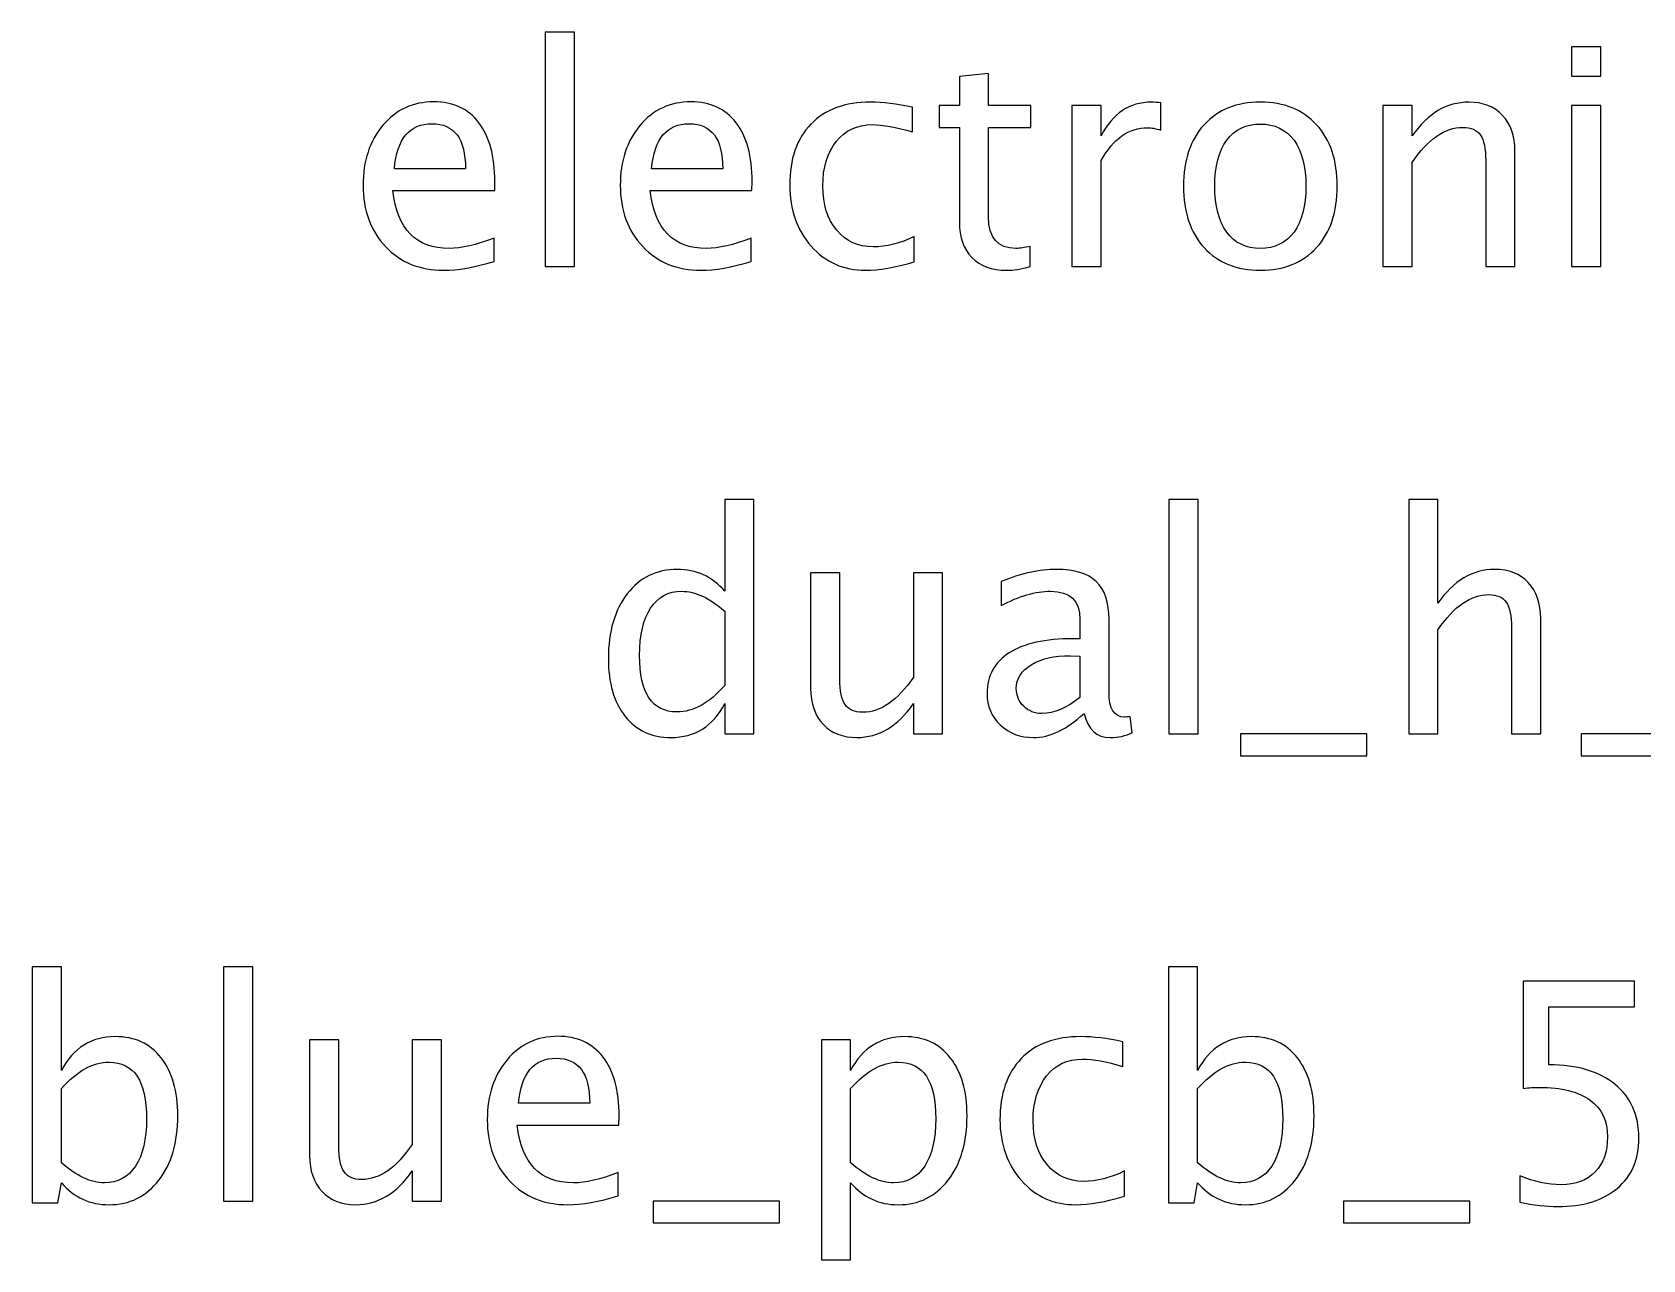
# Model space of a CAD drawing. Header units: centimetres. Extents: x -16.2 to 16.2, y -1.1 to 14.1.
# Drawn here: x -16.25 to -9.52, y 9.02 to 14.15 of the extents above; entities that cross this region are included whole.
import ezdxf

# ---------------------------------------------------------------- set-up
doc = ezdxf.new("R2010")
doc.units = ezdxf.units.CM
doc.header["$MEASUREMENT"] = 0
doc.layers.add('Layer 1', color=7, linetype='Continuous')

msp = doc.modelspace()

# ---------------------------------------------------------------- linework, layer by layer
at = {"layer": 'Layer 1'}
for points, knots in [([(-14.10682, 13.17044), (-14.10682, 13.17044), (-14.10682, 14.14961), (-14.10682, 14.14961), (-14.10682, 14.14961), (-14.10682, 14.14961), (-13.9849, 14.14961), (-13.9849, 14.14961), (-13.9849, 14.14961), (-13.9849, 14.14961), (-13.9849, 13.17044), (-13.9849, 13.17044), (-13.9849, 13.17044), (-13.9849, 13.17044), (-14.10682, 13.17044), (-14.10682, 13.17044)], [0, 0, 0, 0, 0.2, 0.2, 0.2, 0.2, 0.4, 0.4, 0.4, 0.4, 0.6, 0.6, 0.6, 0.6, 1, 1, 1, 1]), ([(-9.81867, 13.96673), (-9.81867, 13.96673), (-9.81867, 14.08865), (-9.81867, 14.08865), (-9.81867, 14.08865), (-9.81867, 14.08865), (-9.69675, 14.08865), (-9.69675, 14.08865), (-9.69675, 14.08865), (-9.69675, 14.08865), (-9.69675, 13.96673), (-9.69675, 13.96673), (-9.69675, 13.96673), (-9.69675, 13.96673), (-9.81867, 13.96673), (-9.81867, 13.96673)], [0, 0, 0, 0, 0.2, 0.2, 0.2, 0.2, 0.4, 0.4, 0.4, 0.4, 0.6, 0.6, 0.6, 0.6, 1, 1, 1, 1]), ([(-12.08075, 13.17065), (-12.11843, 13.16028), (-12.15123, 13.1552), (-12.17896, 13.1552), (-12.17896, 13.1552), (-12.24119, 13.1552), (-12.28966, 13.17298), (-12.32438, 13.20854), (-12.32438, 13.20854), (-12.3593, 13.2441), (-12.37666, 13.29342), (-12.37666, 13.35671), (-12.37666, 13.35671), (-12.37666, 13.35671), (-12.37666, 13.7521), (-12.37666, 13.7521), (-12.37666, 13.7521), (-12.37666, 13.7521), (-12.4609, 13.7521), (-12.4609, 13.7521), (-12.4609, 13.7521), (-12.4609, 13.7521), (-12.4609, 13.84354), (-12.4609, 13.84354), (-12.4609, 13.84354), (-12.4609, 13.84354), (-12.37666, 13.84354), (-12.37666, 13.84354), (-12.37666, 13.84354), (-12.37666, 13.84354), (-12.37666, 13.96525), (-12.37666, 13.96525), (-12.37666, 13.96525), (-12.37666, 13.96525), (-12.25474, 13.97689), (-12.25474, 13.97689), (-12.25474, 13.97689), (-12.25474, 13.97689), (-12.25474, 13.84354), (-12.25474, 13.84354), (-12.25474, 13.84354), (-12.25474, 13.84354), (-12.07821, 13.84354), (-12.07821, 13.84354), (-12.07821, 13.84354), (-12.07821, 13.84354), (-12.07821, 13.7521), (-12.07821, 13.7521), (-12.07821, 13.7521), (-12.07821, 13.7521), (-12.25474, 13.7521), (-12.25474, 13.7521), (-12.25474, 13.7521), (-12.25474, 13.7521), (-12.25474, 13.37872), (-12.25474, 13.37872), (-12.25474, 13.37872), (-12.25474, 13.29067), (-12.21643, 13.24664), (-12.14002, 13.24664), (-12.14002, 13.24664), (-12.12372, 13.24664), (-12.10403, 13.24939), (-12.08075, 13.25468), (-12.08075, 13.25468), (-12.08075, 13.25468), (-12.08075, 13.17065), (-12.08075, 13.17065)], [0, 0, 0, 0, 0.0555556, 0.0555556, 0.0555556, 0.0555556, 0.1111111, 0.1111111, 0.1111111, 0.1111111, 0.1666667, 0.1666667, 0.1666667, 0.1666667, 0.2222222, 0.2222222, 0.2222222, 0.2222222, 0.2777778, 0.2777778, 0.2777778, 0.2777778, 0.3333333, 0.3333333, 0.3333333, 0.3333333, 0.3888889, 0.3888889, 0.3888889, 0.3888889, 0.4444444, 0.4444444, 0.4444444, 0.4444444, 0.5, 0.5, 0.5, 0.5, 0.5555556, 0.5555556, 0.5555556, 0.5555556, 0.6111111, 0.6111111, 0.6111111, 0.6111111, 0.6666667, 0.6666667, 0.6666667, 0.6666667, 0.7222222, 0.7222222, 0.7222222, 0.7222222, 0.7777778, 0.7777778, 0.7777778, 0.7777778, 0.8333333, 0.8333333, 0.8333333, 0.8333333, 0.8888889, 0.8888889, 0.8888889, 0.8888889, 1, 1, 1, 1]), ([(-14.32039, 13.19203), (-14.4023, 13.16748), (-14.47237, 13.1552), (-14.53079, 13.1552), (-14.53079, 13.1552), (-14.63048, 13.1552), (-14.71155, 13.18822), (-14.77399, 13.25405), (-14.77399, 13.25405), (-14.83643, 13.31988), (-14.86776, 13.40518), (-14.86776, 13.51017), (-14.86776, 13.51017), (-14.86776, 13.61198), (-14.84024, 13.69559), (-14.785, 13.76099), (-14.785, 13.76099), (-14.72975, 13.82618), (-14.65906, 13.85878), (-14.57291, 13.85878), (-14.57291, 13.85878), (-14.49142, 13.85878), (-14.42834, 13.82978), (-14.38389, 13.77179), (-14.38389, 13.77179), (-14.33944, 13.71379), (-14.31721, 13.63166), (-14.31721, 13.52519), (-14.31721, 13.52519), (-14.31721, 13.52519), (-14.31785, 13.48794), (-14.31785, 13.48794), (-14.31785, 13.48794), (-14.31785, 13.48794), (-14.7433, 13.48794), (-14.7433, 13.48794), (-14.7433, 13.48794), (-14.72552, 13.32707), (-14.64699, 13.24664), (-14.50793, 13.24664), (-14.50793, 13.24664), (-14.45691, 13.24664), (-14.39447, 13.26103), (-14.32039, 13.28982), (-14.32039, 13.28982), (-14.32039, 13.28982), (-14.32039, 13.19203), (-14.32039, 13.19203)], [0, 0, 0, 0, 0.0769231, 0.0769231, 0.0769231, 0.0769231, 0.1538462, 0.1538462, 0.1538462, 0.1538462, 0.2307692, 0.2307692, 0.2307692, 0.2307692, 0.3076923, 0.3076923, 0.3076923, 0.3076923, 0.3846154, 0.3846154, 0.3846154, 0.3846154, 0.4615385, 0.4615385, 0.4615385, 0.4615385, 0.5384615, 0.5384615, 0.5384615, 0.5384615, 0.6153846, 0.6153846, 0.6153846, 0.6153846, 0.6923077, 0.6923077, 0.6923077, 0.6923077, 0.7692308, 0.7692308, 0.7692308, 0.7692308, 0.8461538, 0.8461538, 0.8461538, 0.8461538, 1, 1, 1, 1]), ([(-13.24576, 13.19203), (-13.32767, 13.16748), (-13.39774, 13.1552), (-13.45616, 13.1552), (-13.45616, 13.1552), (-13.55585, 13.1552), (-13.63692, 13.18822), (-13.69936, 13.25405), (-13.69936, 13.25405), (-13.7618, 13.31988), (-13.79313, 13.40518), (-13.79313, 13.51017), (-13.79313, 13.51017), (-13.79313, 13.61198), (-13.76561, 13.69559), (-13.71037, 13.76099), (-13.71037, 13.76099), (-13.65512, 13.82618), (-13.58443, 13.85878), (-13.49828, 13.85878), (-13.49828, 13.85878), (-13.41679, 13.85878), (-13.35371, 13.82978), (-13.30926, 13.77179), (-13.30926, 13.77179), (-13.26481, 13.71379), (-13.24258, 13.63166), (-13.24258, 13.52519), (-13.24258, 13.52519), (-13.24258, 13.52519), (-13.24322, 13.48794), (-13.24322, 13.48794), (-13.24322, 13.48794), (-13.24322, 13.48794), (-13.66867, 13.48794), (-13.66867, 13.48794), (-13.66867, 13.48794), (-13.65089, 13.32707), (-13.57236, 13.24664), (-13.4333, 13.24664), (-13.4333, 13.24664), (-13.38228, 13.24664), (-13.31984, 13.26103), (-13.24576, 13.28982), (-13.24576, 13.28982), (-13.24576, 13.28982), (-13.24576, 13.19203), (-13.24576, 13.19203)], [0, 0, 0, 0, 0.0769231, 0.0769231, 0.0769231, 0.0769231, 0.1538462, 0.1538462, 0.1538462, 0.1538462, 0.2307692, 0.2307692, 0.2307692, 0.2307692, 0.3076923, 0.3076923, 0.3076923, 0.3076923, 0.3846154, 0.3846154, 0.3846154, 0.3846154, 0.4615385, 0.4615385, 0.4615385, 0.4615385, 0.5384615, 0.5384615, 0.5384615, 0.5384615, 0.6153846, 0.6153846, 0.6153846, 0.6153846, 0.6923077, 0.6923077, 0.6923077, 0.6923077, 0.7692308, 0.7692308, 0.7692308, 0.7692308, 0.8461538, 0.8461538, 0.8461538, 0.8461538, 1, 1, 1, 1]), ([(-12.56483, 13.19076), (-12.64378, 13.16705), (-12.71194, 13.1552), (-12.7693, 13.1552), (-12.7693, 13.1552), (-12.86032, 13.1552), (-12.93567, 13.18886), (-12.99557, 13.25595), (-12.99557, 13.25595), (-13.05547, 13.32326), (-13.08553, 13.40814), (-13.08553, 13.51038), (-13.08553, 13.51038), (-13.08553, 13.6196), (-13.0559, 13.7049), (-12.99663, 13.76586), (-12.99663, 13.76586), (-12.93736, 13.82703), (-12.8546, 13.85751), (-12.74834, 13.85751), (-12.74834, 13.85751), (-12.69606, 13.85751), (-12.63722, 13.85031), (-12.57245, 13.83592), (-12.57245, 13.83592), (-12.57245, 13.83592), (-12.57245, 13.73305), (-12.57245, 13.73305), (-12.57245, 13.73305), (-12.64124, 13.75337), (-12.69733, 13.76353), (-12.74051, 13.76353), (-12.74051, 13.76353), (-12.80317, 13.76353), (-12.85333, 13.74004), (-12.8908, 13.69326), (-12.8908, 13.69326), (-12.92826, 13.64648), (-12.9471, 13.58404), (-12.9471, 13.50614), (-12.9471, 13.50614), (-12.9471, 13.43058), (-12.92763, 13.36962), (-12.88889, 13.32284), (-12.88889, 13.32284), (-12.85016, 13.27627), (-12.79957, 13.25299), (-12.7367, 13.25299), (-12.7367, 13.25299), (-12.68103, 13.25299), (-12.62388, 13.26738), (-12.56483, 13.29617), (-12.56483, 13.29617), (-12.56483, 13.29617), (-12.56483, 13.19076), (-12.56483, 13.19076)], [0, 0, 0, 0, 0.0666667, 0.0666667, 0.0666667, 0.0666667, 0.1333333, 0.1333333, 0.1333333, 0.1333333, 0.2, 0.2, 0.2, 0.2, 0.2666667, 0.2666667, 0.2666667, 0.2666667, 0.3333333, 0.3333333, 0.3333333, 0.3333333, 0.4, 0.4, 0.4, 0.4, 0.4666667, 0.4666667, 0.4666667, 0.4666667, 0.5333333, 0.5333333, 0.5333333, 0.5333333, 0.6, 0.6, 0.6, 0.6, 0.6666667, 0.6666667, 0.6666667, 0.6666667, 0.7333333, 0.7333333, 0.7333333, 0.7333333, 0.8, 0.8, 0.8, 0.8, 0.8666667, 0.8666667, 0.8666667, 0.8666667, 1, 1, 1, 1]), ([(-11.90676, 13.17044), (-11.90676, 13.17044), (-11.90676, 13.84354), (-11.90676, 13.84354), (-11.90676, 13.84354), (-11.90676, 13.84354), (-11.78484, 13.84354), (-11.78484, 13.84354), (-11.78484, 13.84354), (-11.78484, 13.84354), (-11.78484, 13.71633), (-11.78484, 13.71633), (-11.78484, 13.71633), (-11.73637, 13.81052), (-11.66609, 13.85751), (-11.57381, 13.85751), (-11.57381, 13.85751), (-11.56132, 13.85751), (-11.5482, 13.85645), (-11.53465, 13.85434), (-11.53465, 13.85434), (-11.53465, 13.85434), (-11.53465, 13.74025), (-11.53465, 13.74025), (-11.53465, 13.74025), (-11.55582, 13.74723), (-11.57444, 13.75083), (-11.59053, 13.75083), (-11.59053, 13.75083), (-11.668, 13.75083), (-11.73277, 13.70511), (-11.78484, 13.61346), (-11.78484, 13.61346), (-11.78484, 13.61346), (-11.78484, 13.17044), (-11.78484, 13.17044), (-11.78484, 13.17044), (-11.78484, 13.17044), (-11.90676, 13.17044), (-11.90676, 13.17044)], [0, 0, 0, 0, 0.0909091, 0.0909091, 0.0909091, 0.0909091, 0.1818182, 0.1818182, 0.1818182, 0.1818182, 0.2727273, 0.2727273, 0.2727273, 0.2727273, 0.3636364, 0.3636364, 0.3636364, 0.3636364, 0.4545455, 0.4545455, 0.4545455, 0.4545455, 0.5454545, 0.5454545, 0.5454545, 0.5454545, 0.6363636, 0.6363636, 0.6363636, 0.6363636, 0.7272727, 0.7272727, 0.7272727, 0.7272727, 0.8181818, 0.8181818, 0.8181818, 0.8181818, 1, 1, 1, 1]), ([(-11.11915, 13.1552), (-11.218, 13.1552), (-11.29631, 13.18674), (-11.35389, 13.24982), (-11.35389, 13.24982), (-11.41167, 13.31289), (-11.44046, 13.39862), (-11.44046, 13.50678), (-11.44046, 13.50678), (-11.44046, 13.61473), (-11.41167, 13.70024), (-11.35389, 13.76311), (-11.35389, 13.76311), (-11.29631, 13.82597), (-11.218, 13.85751), (-11.11915, 13.85751), (-11.11915, 13.85751), (-11.0203, 13.85751), (-10.94198, 13.82597), (-10.88441, 13.76311), (-10.88441, 13.76311), (-10.82663, 13.70024), (-10.79784, 13.61473), (-10.79784, 13.50678), (-10.79784, 13.50678), (-10.79784, 13.39862), (-10.82663, 13.31289), (-10.88441, 13.24982), (-10.88441, 13.24982), (-10.94198, 13.18674), (-11.0203, 13.1552), (-11.11915, 13.1552)], [0, 0, 0, 0, 0.1111111, 0.1111111, 0.1111111, 0.1111111, 0.2222222, 0.2222222, 0.2222222, 0.2222222, 0.3333333, 0.3333333, 0.3333333, 0.3333333, 0.4444444, 0.4444444, 0.4444444, 0.4444444, 0.5555556, 0.5555556, 0.5555556, 0.5555556, 0.6666667, 0.6666667, 0.6666667, 0.6666667, 0.7777778, 0.7777778, 0.7777778, 0.7777778, 1, 1, 1, 1]), ([(-10.60692, 13.17044), (-10.60692, 13.17044), (-10.60692, 13.84354), (-10.60692, 13.84354), (-10.60692, 13.84354), (-10.60692, 13.84354), (-10.485, 13.84354), (-10.485, 13.84354), (-10.485, 13.84354), (-10.485, 13.84354), (-10.485, 13.71633), (-10.485, 13.71633), (-10.485, 13.71633), (-10.42044, 13.81052), (-10.34128, 13.85751), (-10.24772, 13.85751), (-10.24772, 13.85751), (-10.18888, 13.85751), (-10.1421, 13.8391), (-10.1076, 13.80205), (-10.1076, 13.80205), (-10.0731, 13.76522), (-10.05574, 13.71548), (-10.05574, 13.65325), (-10.05574, 13.65325), (-10.05574, 13.65325), (-10.05574, 13.17044), (-10.05574, 13.17044), (-10.05574, 13.17044), (-10.05574, 13.17044), (-10.17766, 13.17044), (-10.17766, 13.17044), (-10.17766, 13.17044), (-10.17766, 13.17044), (-10.17766, 13.61346), (-10.17766, 13.61346), (-10.17766, 13.61346), (-10.17766, 13.66341), (-10.18507, 13.69897), (-10.19967, 13.72014), (-10.19967, 13.72014), (-10.21449, 13.74152), (-10.23883, 13.7521), (-10.27291, 13.7521), (-10.27291, 13.7521), (-10.34784, 13.7521), (-10.41854, 13.70321), (-10.485, 13.60542), (-10.485, 13.60542), (-10.485, 13.60542), (-10.485, 13.17044), (-10.485, 13.17044), (-10.485, 13.17044), (-10.485, 13.17044), (-10.60692, 13.17044), (-10.60692, 13.17044)], [0, 0, 0, 0, 0.0666667, 0.0666667, 0.0666667, 0.0666667, 0.1333333, 0.1333333, 0.1333333, 0.1333333, 0.2, 0.2, 0.2, 0.2, 0.2666667, 0.2666667, 0.2666667, 0.2666667, 0.3333333, 0.3333333, 0.3333333, 0.3333333, 0.4, 0.4, 0.4, 0.4, 0.4666667, 0.4666667, 0.4666667, 0.4666667, 0.5333333, 0.5333333, 0.5333333, 0.5333333, 0.6, 0.6, 0.6, 0.6, 0.6666667, 0.6666667, 0.6666667, 0.6666667, 0.7333333, 0.7333333, 0.7333333, 0.7333333, 0.8, 0.8, 0.8, 0.8, 0.8666667, 0.8666667, 0.8666667, 0.8666667, 1, 1, 1, 1]), ([(-9.81867, 13.17044), (-9.81867, 13.17044), (-9.81867, 13.84354), (-9.81867, 13.84354), (-9.81867, 13.84354), (-9.81867, 13.84354), (-9.69675, 13.84354), (-9.69675, 13.84354), (-9.69675, 13.84354), (-9.69675, 13.84354), (-9.69675, 13.17044), (-9.69675, 13.17044), (-9.69675, 13.17044), (-9.69675, 13.17044), (-9.81867, 13.17044), (-9.81867, 13.17044)], [0, 0, 0, 0, 0.2, 0.2, 0.2, 0.2, 0.4, 0.4, 0.4, 0.4, 0.6, 0.6, 0.6, 0.6, 1, 1, 1, 1]), ([(-14.73695, 13.57938), (-14.73695, 13.57938), (-14.43977, 13.57938), (-14.43977, 13.57938), (-14.43977, 13.57938), (-14.43977, 13.70469), (-14.48655, 13.76734), (-14.57989, 13.76734), (-14.57989, 13.76734), (-14.67387, 13.76734), (-14.72615, 13.70469), (-14.73695, 13.57938)], [0, 0, 0, 0, 0.25, 0.25, 0.25, 0.25, 0.5, 0.5, 0.5, 0.5, 1, 1, 1, 1]), ([(-13.66232, 13.57938), (-13.66232, 13.57938), (-13.36514, 13.57938), (-13.36514, 13.57938), (-13.36514, 13.57938), (-13.36514, 13.70469), (-13.41192, 13.76734), (-13.50526, 13.76734), (-13.50526, 13.76734), (-13.59924, 13.76734), (-13.65152, 13.70469), (-13.66232, 13.57938)], [0, 0, 0, 0, 0.25, 0.25, 0.25, 0.25, 0.5, 0.5, 0.5, 0.5, 1, 1, 1, 1]), ([(-11.11936, 13.24664), (-11.05904, 13.24664), (-11.01205, 13.26929), (-10.9786, 13.3148), (-10.9786, 13.3148), (-10.94537, 13.36009), (-10.92865, 13.42423), (-10.92865, 13.50678), (-10.92865, 13.50678), (-10.92865, 13.58912), (-10.94537, 13.65304), (-10.9786, 13.69834), (-10.9786, 13.69834), (-11.01205, 13.74342), (-11.05904, 13.76607), (-11.11936, 13.76607), (-11.11936, 13.76607), (-11.1799, 13.76607), (-11.22689, 13.74342), (-11.25991, 13.69834), (-11.25991, 13.69834), (-11.29314, 13.65304), (-11.30965, 13.58912), (-11.30965, 13.50678), (-11.30965, 13.50678), (-11.30965, 13.42423), (-11.29314, 13.36009), (-11.25991, 13.3148), (-11.25991, 13.3148), (-11.22689, 13.26929), (-11.1799, 13.24664), (-11.11936, 13.24664)], [0, 0, 0, 0, 0.1111111, 0.1111111, 0.1111111, 0.1111111, 0.2222222, 0.2222222, 0.2222222, 0.2222222, 0.3333333, 0.3333333, 0.3333333, 0.3333333, 0.4444444, 0.4444444, 0.4444444, 0.4444444, 0.5555556, 0.5555556, 0.5555556, 0.5555556, 0.6666667, 0.6666667, 0.6666667, 0.6666667, 0.7777778, 0.7777778, 0.7777778, 0.7777778, 1, 1, 1, 1]), ([(-13.3567, 11.21887), (-13.3567, 11.21887), (-13.3567, 11.34524), (-13.3567, 11.34524), (-13.3567, 11.34524), (-13.40644, 11.25083), (-13.48137, 11.20363), (-13.58149, 11.20363), (-13.58149, 11.20363), (-13.66277, 11.20363), (-13.72669, 11.23305), (-13.77326, 11.29211), (-13.77326, 11.29211), (-13.81983, 11.35116), (-13.84311, 11.43181), (-13.84311, 11.53404), (-13.84311, 11.53404), (-13.84311, 11.6458), (-13.81665, 11.73576), (-13.76395, 11.80392), (-13.76395, 11.80392), (-13.71103, 11.87186), (-13.6416, 11.90594), (-13.55545, 11.90594), (-13.55545, 11.90594), (-13.47566, 11.90594), (-13.40919, 11.87546), (-13.3567, 11.81429), (-13.3567, 11.81429), (-13.3567, 11.81429), (-13.3567, 12.19804), (-13.3567, 12.19804), (-13.3567, 12.19804), (-13.3567, 12.19804), (-13.23478, 12.19804), (-13.23478, 12.19804), (-13.23478, 12.19804), (-13.23478, 12.19804), (-13.23478, 11.21887), (-13.23478, 11.21887), (-13.23478, 11.21887), (-13.23478, 11.21887), (-13.3567, 11.21887), (-13.3567, 11.21887)], [0, 0, 0, 0, 0.0833333, 0.0833333, 0.0833333, 0.0833333, 0.1666667, 0.1666667, 0.1666667, 0.1666667, 0.25, 0.25, 0.25, 0.25, 0.3333333, 0.3333333, 0.3333333, 0.3333333, 0.4166667, 0.4166667, 0.4166667, 0.4166667, 0.5, 0.5, 0.5, 0.5, 0.5833333, 0.5833333, 0.5833333, 0.5833333, 0.6666667, 0.6666667, 0.6666667, 0.6666667, 0.75, 0.75, 0.75, 0.75, 0.8333333, 0.8333333, 0.8333333, 0.8333333, 1, 1, 1, 1]), ([(-11.50102, 11.21887), (-11.50102, 11.21887), (-11.50102, 12.19804), (-11.50102, 12.19804), (-11.50102, 12.19804), (-11.50102, 12.19804), (-11.3791, 12.19804), (-11.3791, 12.19804), (-11.3791, 12.19804), (-11.3791, 12.19804), (-11.3791, 11.21887), (-11.3791, 11.21887), (-11.3791, 11.21887), (-11.3791, 11.21887), (-11.50102, 11.21887), (-11.50102, 11.21887)], [0, 0, 0, 0, 0.2, 0.2, 0.2, 0.2, 0.4, 0.4, 0.4, 0.4, 0.6, 0.6, 0.6, 0.6, 1, 1, 1, 1]), ([(-10.49899, 11.21887), (-10.49899, 11.21887), (-10.49899, 12.19804), (-10.49899, 12.19804), (-10.49899, 12.19804), (-10.49899, 12.19804), (-10.37707, 12.19804), (-10.37707, 12.19804), (-10.37707, 12.19804), (-10.37707, 12.19804), (-10.37707, 11.76476), (-10.37707, 11.76476), (-10.37707, 11.76476), (-10.31251, 11.85895), (-10.23335, 11.90594), (-10.13979, 11.90594), (-10.13979, 11.90594), (-10.08095, 11.90594), (-10.03417, 11.88753), (-9.99967, 11.85048), (-9.99967, 11.85048), (-9.96517, 11.81365), (-9.94781, 11.76391), (-9.94781, 11.70168), (-9.94781, 11.70168), (-9.94781, 11.70168), (-9.94781, 11.21887), (-9.94781, 11.21887), (-9.94781, 11.21887), (-9.94781, 11.21887), (-10.06973, 11.21887), (-10.06973, 11.21887), (-10.06973, 11.21887), (-10.06973, 11.21887), (-10.06973, 11.66189), (-10.06973, 11.66189), (-10.06973, 11.66189), (-10.06973, 11.71184), (-10.07714, 11.7474), (-10.09174, 11.76857), (-10.09174, 11.76857), (-10.10656, 11.78995), (-10.1309, 11.80053), (-10.16498, 11.80053), (-10.16498, 11.80053), (-10.23991, 11.80053), (-10.31061, 11.75164), (-10.37707, 11.65385), (-10.37707, 11.65385), (-10.37707, 11.65385), (-10.37707, 11.21887), (-10.37707, 11.21887), (-10.37707, 11.21887), (-10.37707, 11.21887), (-10.49899, 11.21887), (-10.49899, 11.21887)], [0, 0, 0, 0, 0.0666667, 0.0666667, 0.0666667, 0.0666667, 0.1333333, 0.1333333, 0.1333333, 0.1333333, 0.2, 0.2, 0.2, 0.2, 0.2666667, 0.2666667, 0.2666667, 0.2666667, 0.3333333, 0.3333333, 0.3333333, 0.3333333, 0.4, 0.4, 0.4, 0.4, 0.4666667, 0.4666667, 0.4666667, 0.4666667, 0.5333333, 0.5333333, 0.5333333, 0.5333333, 0.6, 0.6, 0.6, 0.6, 0.6666667, 0.6666667, 0.6666667, 0.6666667, 0.7333333, 0.7333333, 0.7333333, 0.7333333, 0.8, 0.8, 0.8, 0.8, 0.8666667, 0.8666667, 0.8666667, 0.8666667, 1, 1, 1, 1]), ([(-12.56888, 11.21887), (-12.56888, 11.21887), (-12.56888, 11.34545), (-12.56888, 11.34545), (-12.56888, 11.34545), (-12.63386, 11.25083), (-12.71281, 11.20363), (-12.80552, 11.20363), (-12.80552, 11.20363), (-12.86437, 11.20363), (-12.91114, 11.22205), (-12.94586, 11.25909), (-12.94586, 11.25909), (-12.98078, 11.29613), (-12.99814, 11.34587), (-12.99814, 11.40874), (-12.99814, 11.40874), (-12.99814, 11.40874), (-12.99814, 11.89197), (-12.99814, 11.89197), (-12.99814, 11.89197), (-12.99814, 11.89197), (-12.87622, 11.89197), (-12.87622, 11.89197), (-12.87622, 11.89197), (-12.87622, 11.89197), (-12.87622, 11.44853), (-12.87622, 11.44853), (-12.87622, 11.44853), (-12.87622, 11.39794), (-12.86881, 11.36217), (-12.85421, 11.341), (-12.85421, 11.341), (-12.83939, 11.31962), (-12.81484, 11.30904), (-12.78033, 11.30904), (-12.78033, 11.30904), (-12.70583, 11.30904), (-12.63513, 11.35794), (-12.56888, 11.45594), (-12.56888, 11.45594), (-12.56888, 11.45594), (-12.56888, 11.89197), (-12.56888, 11.89197), (-12.56888, 11.89197), (-12.56888, 11.89197), (-12.44696, 11.89197), (-12.44696, 11.89197), (-12.44696, 11.89197), (-12.44696, 11.89197), (-12.44696, 11.21887), (-12.44696, 11.21887), (-12.44696, 11.21887), (-12.44696, 11.21887), (-12.56888, 11.21887), (-12.56888, 11.21887)], [0, 0, 0, 0, 0.0666667, 0.0666667, 0.0666667, 0.0666667, 0.1333333, 0.1333333, 0.1333333, 0.1333333, 0.2, 0.2, 0.2, 0.2, 0.2666667, 0.2666667, 0.2666667, 0.2666667, 0.3333333, 0.3333333, 0.3333333, 0.3333333, 0.4, 0.4, 0.4, 0.4, 0.4666667, 0.4666667, 0.4666667, 0.4666667, 0.5333333, 0.5333333, 0.5333333, 0.5333333, 0.6, 0.6, 0.6, 0.6, 0.6666667, 0.6666667, 0.6666667, 0.6666667, 0.7333333, 0.7333333, 0.7333333, 0.7333333, 0.8, 0.8, 0.8, 0.8, 0.8666667, 0.8666667, 0.8666667, 0.8666667, 1, 1, 1, 1]), ([(-11.85535, 11.3046), (-11.92858, 11.23729), (-11.99907, 11.20363), (-12.0668, 11.20363), (-12.0668, 11.20363), (-12.12247, 11.20363), (-12.16883, 11.22099), (-12.20544, 11.25591), (-12.20544, 11.25591), (-12.24227, 11.29084), (-12.26069, 11.33486), (-12.26069, 11.38799), (-12.26069, 11.38799), (-12.26069, 11.46144), (-12.22979, 11.51796), (-12.16798, 11.55733), (-12.16798, 11.55733), (-12.10617, 11.5967), (-12.01748, 11.61638), (-11.90191, 11.61638), (-11.90191, 11.61638), (-11.90191, 11.61638), (-11.87334, 11.61638), (-11.87334, 11.61638), (-11.87334, 11.61638), (-11.87334, 11.61638), (-11.87334, 11.69745), (-11.87334, 11.69745), (-11.87334, 11.69745), (-11.87334, 11.77555), (-11.91398, 11.8145), (-11.99547, 11.8145), (-11.99547, 11.8145), (-12.05855, 11.8145), (-12.12755, 11.7946), (-12.20227, 11.75481), (-12.20227, 11.75481), (-12.20227, 11.75481), (-12.20227, 11.85514), (-12.20227, 11.85514), (-12.20227, 11.85514), (-12.12014, 11.88901), (-12.04267, 11.90594), (-11.97007, 11.90594), (-11.97007, 11.90594), (-11.89535, 11.90594), (-11.84011, 11.88901), (-11.80476, 11.85493), (-11.80476, 11.85493), (-11.7692, 11.82085), (-11.75142, 11.76836), (-11.75142, 11.69745), (-11.75142, 11.69745), (-11.75142, 11.69745), (-11.75142, 11.39328), (-11.75142, 11.39328), (-11.75142, 11.39328), (-11.75142, 11.32365), (-11.73004, 11.28872), (-11.68707, 11.28872), (-11.68707, 11.28872), (-11.68178, 11.28872), (-11.67395, 11.28957), (-11.66358, 11.29126), (-11.66358, 11.29126), (-11.66358, 11.29126), (-11.6549, 11.22353), (-11.6549, 11.22353), (-11.6549, 11.22353), (-11.68263, 11.21019), (-11.71311, 11.20363), (-11.74655, 11.20363), (-11.74655, 11.20363), (-11.80349, 11.20363), (-11.83968, 11.23729), (-11.85535, 11.3046)], [0, 0, 0, 0, 0.05, 0.05, 0.05, 0.05, 0.1, 0.1, 0.1, 0.1, 0.15, 0.15, 0.15, 0.15, 0.2, 0.2, 0.2, 0.2, 0.25, 0.25, 0.25, 0.25, 0.3, 0.3, 0.3, 0.3, 0.35, 0.35, 0.35, 0.35, 0.4, 0.4, 0.4, 0.4, 0.45, 0.45, 0.45, 0.45, 0.5, 0.5, 0.5, 0.5, 0.55, 0.55, 0.55, 0.55, 0.6, 0.6, 0.6, 0.6, 0.65, 0.65, 0.65, 0.65, 0.7, 0.7, 0.7, 0.7, 0.75, 0.75, 0.75, 0.75, 0.8, 0.8, 0.8, 0.8, 0.85, 0.85, 0.85, 0.85, 0.9, 0.9, 0.9, 0.9, 1, 1, 1, 1]), ([(-13.3567, 11.73089), (-13.41999, 11.78656), (-13.47989, 11.8145), (-13.53662, 11.8145), (-13.53662, 11.8145), (-13.5925, 11.8145), (-13.63568, 11.79122), (-13.66637, 11.74444), (-13.66637, 11.74444), (-13.69706, 11.69787), (-13.7123, 11.63183), (-13.7123, 11.54632), (-13.7123, 11.54632), (-13.7123, 11.38905), (-13.66023, 11.31031), (-13.55588, 11.31031), (-13.55588, 11.31031), (-13.48814, 11.31031), (-13.42168, 11.34735), (-13.3567, 11.42122), (-13.3567, 11.42122), (-13.3567, 11.42122), (-13.3567, 11.73089), (-13.3567, 11.73089)], [0, 0, 0, 0, 0.1428571, 0.1428571, 0.1428571, 0.1428571, 0.2857143, 0.2857143, 0.2857143, 0.2857143, 0.4285714, 0.4285714, 0.4285714, 0.4285714, 0.5714286, 0.5714286, 0.5714286, 0.5714286, 0.7142857, 0.7142857, 0.7142857, 0.7142857, 1, 1, 1, 1]), ([(-11.87334, 11.37106), (-11.87334, 11.37106), (-11.87334, 11.54399), (-11.87334, 11.54399), (-11.87334, 11.54399), (-11.87334, 11.54399), (-11.9125, 11.54526), (-11.9125, 11.54526), (-11.9125, 11.54526), (-11.98023, 11.54526), (-12.03484, 11.53277), (-12.07654, 11.5078), (-12.07654, 11.5078), (-12.11803, 11.48261), (-12.13877, 11.44938), (-12.13877, 11.40789), (-12.13877, 11.40789), (-12.13877, 11.37889), (-12.1284, 11.35434), (-12.10787, 11.33423), (-12.10787, 11.33423), (-12.08712, 11.31412), (-12.06193, 11.30396), (-12.03209, 11.30396), (-12.03209, 11.30396), (-11.98129, 11.30396), (-11.92837, 11.3264), (-11.87334, 11.37106)], [0, 0, 0, 0, 0.125, 0.125, 0.125, 0.125, 0.25, 0.25, 0.25, 0.25, 0.375, 0.375, 0.375, 0.375, 0.5, 0.5, 0.5, 0.5, 0.625, 0.625, 0.625, 0.625, 0.75, 0.75, 0.75, 0.75, 1, 1, 1, 1]), ([(-11.20257, 11.12743), (-11.20257, 11.12743), (-11.20257, 11.21887), (-11.20257, 11.21887), (-11.20257, 11.21887), (-11.20257, 11.21887), (-10.67425, 11.21887), (-10.67425, 11.21887), (-10.67425, 11.21887), (-10.67425, 11.21887), (-10.67425, 11.12743), (-10.67425, 11.12743), (-10.67425, 11.12743), (-10.67425, 11.12743), (-11.20257, 11.12743), (-11.20257, 11.12743)], [0, 0, 0, 0, 0.2, 0.2, 0.2, 0.2, 0.4, 0.4, 0.4, 0.4, 0.6, 0.6, 0.6, 0.6, 1, 1, 1, 1]), ([(-9.77932, 11.12743), (-9.77932, 11.12743), (-9.77932, 11.21887), (-9.77932, 11.21887), (-9.77932, 11.21887), (-9.77932, 11.21887), (-9.251, 11.21887), (-9.251, 11.21887), (-9.251, 11.21887), (-9.251, 11.21887), (-9.251, 11.12743), (-9.251, 11.12743), (-9.251, 11.12743), (-9.251, 11.12743), (-9.77932, 11.12743), (-9.77932, 11.12743)], [0, 0, 0, 0, 0.2, 0.2, 0.2, 0.2, 0.4, 0.4, 0.4, 0.4, 0.6, 0.6, 0.6, 0.6, 1, 1, 1, 1]), ([(-16.24996, 9.25968), (-16.24996, 9.25968), (-16.24996, 10.24647), (-16.24996, 10.24647), (-16.24996, 10.24647), (-16.24996, 10.24647), (-16.12804, 10.24647), (-16.12804, 10.24647), (-16.12804, 10.24647), (-16.12804, 10.24647), (-16.12804, 9.81319), (-16.12804, 9.81319), (-16.12804, 9.81319), (-16.07809, 9.90738), (-16.00294, 9.95437), (-15.90283, 9.95437), (-15.90283, 9.95437), (-15.82176, 9.95437), (-15.75805, 9.92495), (-15.71148, 9.86589), (-15.71148, 9.86589), (-15.66491, 9.80684), (-15.64163, 9.72619), (-15.64163, 9.62396), (-15.64163, 9.62396), (-15.64163, 9.51262), (-15.66809, 9.42266), (-15.72079, 9.35451), (-15.72079, 9.35451), (-15.7735, 9.28614), (-15.84292, 9.25206), (-15.92886, 9.25206), (-15.92886, 9.25206), (-16.00866, 9.25206), (-16.07512, 9.28254), (-16.12804, 9.34371), (-16.12804, 9.34371), (-16.12804, 9.34371), (-16.14286, 9.25968), (-16.14286, 9.25968), (-16.14286, 9.25968), (-16.14286, 9.25968), (-16.24996, 9.25968), (-16.24996, 9.25968)], [0, 0, 0, 0, 0.0833333, 0.0833333, 0.0833333, 0.0833333, 0.1666667, 0.1666667, 0.1666667, 0.1666667, 0.25, 0.25, 0.25, 0.25, 0.3333333, 0.3333333, 0.3333333, 0.3333333, 0.4166667, 0.4166667, 0.4166667, 0.4166667, 0.5, 0.5, 0.5, 0.5, 0.5833333, 0.5833333, 0.5833333, 0.5833333, 0.6666667, 0.6666667, 0.6666667, 0.6666667, 0.75, 0.75, 0.75, 0.75, 0.8333333, 0.8333333, 0.8333333, 0.8333333, 1, 1, 1, 1]), ([(-15.45071, 9.2673), (-15.45071, 9.2673), (-15.45071, 10.24647), (-15.45071, 10.24647), (-15.45071, 10.24647), (-15.45071, 10.24647), (-15.32879, 10.24647), (-15.32879, 10.24647), (-15.32879, 10.24647), (-15.32879, 10.24647), (-15.32879, 9.2673), (-15.32879, 9.2673), (-15.32879, 9.2673), (-15.32879, 9.2673), (-15.45071, 9.2673), (-15.45071, 9.2673)], [0, 0, 0, 0, 0.2, 0.2, 0.2, 0.2, 0.4, 0.4, 0.4, 0.4, 0.6, 0.6, 0.6, 0.6, 1, 1, 1, 1]), ([(-11.50313, 9.25968), (-11.50313, 9.25968), (-11.50313, 10.24647), (-11.50313, 10.24647), (-11.50313, 10.24647), (-11.50313, 10.24647), (-11.38121, 10.24647), (-11.38121, 10.24647), (-11.38121, 10.24647), (-11.38121, 10.24647), (-11.38121, 9.81319), (-11.38121, 9.81319), (-11.38121, 9.81319), (-11.33126, 9.90738), (-11.25611, 9.95437), (-11.156, 9.95437), (-11.156, 9.95437), (-11.07493, 9.95437), (-11.01122, 9.92495), (-10.96465, 9.86589), (-10.96465, 9.86589), (-10.91808, 9.80684), (-10.8948, 9.72619), (-10.8948, 9.62396), (-10.8948, 9.62396), (-10.8948, 9.51262), (-10.92126, 9.42266), (-10.97396, 9.35451), (-10.97396, 9.35451), (-11.02667, 9.28614), (-11.09609, 9.25206), (-11.18203, 9.25206), (-11.18203, 9.25206), (-11.26183, 9.25206), (-11.32829, 9.28254), (-11.38121, 9.34371), (-11.38121, 9.34371), (-11.38121, 9.34371), (-11.39603, 9.25968), (-11.39603, 9.25968), (-11.39603, 9.25968), (-11.39603, 9.25968), (-11.50313, 9.25968), (-11.50313, 9.25968)], [0, 0, 0, 0, 0.0833333, 0.0833333, 0.0833333, 0.0833333, 0.1666667, 0.1666667, 0.1666667, 0.1666667, 0.25, 0.25, 0.25, 0.25, 0.3333333, 0.3333333, 0.3333333, 0.3333333, 0.4166667, 0.4166667, 0.4166667, 0.4166667, 0.5, 0.5, 0.5, 0.5, 0.5833333, 0.5833333, 0.5833333, 0.5833333, 0.6666667, 0.6666667, 0.6666667, 0.6666667, 0.75, 0.75, 0.75, 0.75, 0.8333333, 0.8333333, 0.8333333, 0.8333333, 1, 1, 1, 1]), ([(-10.03586, 9.26349), (-10.03586, 9.26349), (-10.03586, 9.37271), (-10.03586, 9.37271), (-10.03586, 9.37271), (-9.97511, 9.34816), (-9.91754, 9.33588), (-9.8625, 9.33588), (-9.8625, 9.33588), (-9.80239, 9.33588), (-9.75498, 9.35366), (-9.72048, 9.38922), (-9.72048, 9.38922), (-9.68597, 9.42478), (-9.66883, 9.47368), (-9.66883, 9.53591), (-9.66883, 9.53591), (-9.66883, 9.60279), (-9.69317, 9.65402), (-9.74185, 9.68936), (-9.74185, 9.68936), (-9.79054, 9.72471), (-9.86102, 9.74228), (-9.9531, 9.74228), (-9.9531, 9.74228), (-9.97448, 9.74228), (-9.99712, 9.7408), (-10.02062, 9.73784), (-10.02062, 9.73784), (-10.02062, 9.73784), (-10.02062, 10.18551), (-10.02062, 10.18551), (-10.02062, 10.18551), (-10.02062, 10.18551), (-9.5558, 10.18551), (-9.5558, 10.18551), (-9.5558, 10.18551), (-9.5558, 10.18551), (-9.5558, 10.07883), (-9.5558, 10.07883), (-9.5558, 10.07883), (-9.5558, 10.07883), (-9.91394, 10.07883), (-9.91394, 10.07883), (-9.91394, 10.07883), (-9.91394, 10.07883), (-9.91394, 9.83626), (-9.91394, 9.83626), (-9.91394, 9.83626), (-9.79583, 9.83626), (-9.70375, 9.80917), (-9.6375, 9.75498), (-9.6375, 9.75498), (-9.57125, 9.70101), (-9.53802, 9.62608), (-9.53802, 9.53019), (-9.53802, 9.53019), (-9.53802, 9.44087), (-9.56808, 9.37102), (-9.62819, 9.32043), (-9.62819, 9.32043), (-9.6883, 9.26984), (-9.77128, 9.24444), (-9.87711, 9.24444), (-9.87711, 9.24444), (-9.92431, 9.24444), (-9.97723, 9.25079), (-10.03586, 9.26349)], [0, 0, 0, 0, 0.0555556, 0.0555556, 0.0555556, 0.0555556, 0.1111111, 0.1111111, 0.1111111, 0.1111111, 0.1666667, 0.1666667, 0.1666667, 0.1666667, 0.2222222, 0.2222222, 0.2222222, 0.2222222, 0.2777778, 0.2777778, 0.2777778, 0.2777778, 0.3333333, 0.3333333, 0.3333333, 0.3333333, 0.3888889, 0.3888889, 0.3888889, 0.3888889, 0.4444444, 0.4444444, 0.4444444, 0.4444444, 0.5, 0.5, 0.5, 0.5, 0.5555556, 0.5555556, 0.5555556, 0.5555556, 0.6111111, 0.6111111, 0.6111111, 0.6111111, 0.6666667, 0.6666667, 0.6666667, 0.6666667, 0.7222222, 0.7222222, 0.7222222, 0.7222222, 0.7777778, 0.7777778, 0.7777778, 0.7777778, 0.8333333, 0.8333333, 0.8333333, 0.8333333, 0.8888889, 0.8888889, 0.8888889, 0.8888889, 1, 1, 1, 1]), ([(-14.66204, 9.2673), (-14.66204, 9.2673), (-14.66204, 9.39388), (-14.66204, 9.39388), (-14.66204, 9.39388), (-14.72702, 9.29926), (-14.80597, 9.25206), (-14.89868, 9.25206), (-14.89868, 9.25206), (-14.95753, 9.25206), (-15.0043, 9.27048), (-15.03902, 9.30752), (-15.03902, 9.30752), (-15.07394, 9.34456), (-15.0913, 9.3943), (-15.0913, 9.45717), (-15.0913, 9.45717), (-15.0913, 9.45717), (-15.0913, 9.9404), (-15.0913, 9.9404), (-15.0913, 9.9404), (-15.0913, 9.9404), (-14.96938, 9.9404), (-14.96938, 9.9404), (-14.96938, 9.9404), (-14.96938, 9.9404), (-14.96938, 9.49696), (-14.96938, 9.49696), (-14.96938, 9.49696), (-14.96938, 9.44637), (-14.96197, 9.4106), (-14.94737, 9.38943), (-14.94737, 9.38943), (-14.93255, 9.36805), (-14.908, 9.35747), (-14.87349, 9.35747), (-14.87349, 9.35747), (-14.79899, 9.35747), (-14.72829, 9.40637), (-14.66204, 9.50437), (-14.66204, 9.50437), (-14.66204, 9.50437), (-14.66204, 9.9404), (-14.66204, 9.9404), (-14.66204, 9.9404), (-14.66204, 9.9404), (-14.54012, 9.9404), (-14.54012, 9.9404), (-14.54012, 9.9404), (-14.54012, 9.9404), (-14.54012, 9.2673), (-14.54012, 9.2673), (-14.54012, 9.2673), (-14.54012, 9.2673), (-14.66204, 9.2673), (-14.66204, 9.2673)], [0, 0, 0, 0, 0.0666667, 0.0666667, 0.0666667, 0.0666667, 0.1333333, 0.1333333, 0.1333333, 0.1333333, 0.2, 0.2, 0.2, 0.2, 0.2666667, 0.2666667, 0.2666667, 0.2666667, 0.3333333, 0.3333333, 0.3333333, 0.3333333, 0.4, 0.4, 0.4, 0.4, 0.4666667, 0.4666667, 0.4666667, 0.4666667, 0.5333333, 0.5333333, 0.5333333, 0.5333333, 0.6, 0.6, 0.6, 0.6, 0.6666667, 0.6666667, 0.6666667, 0.6666667, 0.7333333, 0.7333333, 0.7333333, 0.7333333, 0.8, 0.8, 0.8, 0.8, 0.8666667, 0.8666667, 0.8666667, 0.8666667, 1, 1, 1, 1]), ([(-13.8014, 9.28889), (-13.88331, 9.26434), (-13.95338, 9.25206), (-14.0118, 9.25206), (-14.0118, 9.25206), (-14.11149, 9.25206), (-14.19256, 9.28508), (-14.255, 9.35091), (-14.255, 9.35091), (-14.31744, 9.41674), (-14.34877, 9.50204), (-14.34877, 9.60703), (-14.34877, 9.60703), (-14.34877, 9.70884), (-14.32125, 9.79245), (-14.26601, 9.85785), (-14.26601, 9.85785), (-14.21076, 9.92304), (-14.14007, 9.95564), (-14.05392, 9.95564), (-14.05392, 9.95564), (-13.97243, 9.95564), (-13.90935, 9.92664), (-13.8649, 9.86865), (-13.8649, 9.86865), (-13.82045, 9.81065), (-13.79822, 9.72852), (-13.79822, 9.62205), (-13.79822, 9.62205), (-13.79822, 9.62205), (-13.79886, 9.5848), (-13.79886, 9.5848), (-13.79886, 9.5848), (-13.79886, 9.5848), (-14.22431, 9.5848), (-14.22431, 9.5848), (-14.22431, 9.5848), (-14.20653, 9.42393), (-14.128, 9.3435), (-13.98894, 9.3435), (-13.98894, 9.3435), (-13.93792, 9.3435), (-13.87548, 9.35789), (-13.8014, 9.38668), (-13.8014, 9.38668), (-13.8014, 9.38668), (-13.8014, 9.28889), (-13.8014, 9.28889)], [0, 0, 0, 0, 0.0769231, 0.0769231, 0.0769231, 0.0769231, 0.1538462, 0.1538462, 0.1538462, 0.1538462, 0.2307692, 0.2307692, 0.2307692, 0.2307692, 0.3076923, 0.3076923, 0.3076923, 0.3076923, 0.3846154, 0.3846154, 0.3846154, 0.3846154, 0.4615385, 0.4615385, 0.4615385, 0.4615385, 0.5384615, 0.5384615, 0.5384615, 0.5384615, 0.6153846, 0.6153846, 0.6153846, 0.6153846, 0.6923077, 0.6923077, 0.6923077, 0.6923077, 0.7692308, 0.7692308, 0.7692308, 0.7692308, 0.8461538, 0.8461538, 0.8461538, 0.8461538, 1, 1, 1, 1]), ([(-12.95283, 9.02219), (-12.95283, 9.02219), (-12.95283, 9.9404), (-12.95283, 9.9404), (-12.95283, 9.9404), (-12.95283, 9.9404), (-12.83091, 9.9404), (-12.83091, 9.9404), (-12.83091, 9.9404), (-12.83091, 9.9404), (-12.83091, 9.81319), (-12.83091, 9.81319), (-12.83091, 9.81319), (-12.78096, 9.90738), (-12.70581, 9.95437), (-12.6057, 9.95437), (-12.6057, 9.95437), (-12.52463, 9.95437), (-12.46092, 9.92495), (-12.41435, 9.86589), (-12.41435, 9.86589), (-12.36778, 9.80684), (-12.3445, 9.72619), (-12.3445, 9.62396), (-12.3445, 9.62396), (-12.3445, 9.51262), (-12.37096, 9.42266), (-12.42366, 9.35451), (-12.42366, 9.35451), (-12.47637, 9.28614), (-12.54579, 9.25206), (-12.63173, 9.25206), (-12.63173, 9.25206), (-12.71153, 9.25206), (-12.77799, 9.28254), (-12.83091, 9.34371), (-12.83091, 9.34371), (-12.83091, 9.34371), (-12.83091, 9.02219), (-12.83091, 9.02219), (-12.83091, 9.02219), (-12.83091, 9.02219), (-12.95283, 9.02219), (-12.95283, 9.02219)], [0, 0, 0, 0, 0.0833333, 0.0833333, 0.0833333, 0.0833333, 0.1666667, 0.1666667, 0.1666667, 0.1666667, 0.25, 0.25, 0.25, 0.25, 0.3333333, 0.3333333, 0.3333333, 0.3333333, 0.4166667, 0.4166667, 0.4166667, 0.4166667, 0.5, 0.5, 0.5, 0.5, 0.5833333, 0.5833333, 0.5833333, 0.5833333, 0.6666667, 0.6666667, 0.6666667, 0.6666667, 0.75, 0.75, 0.75, 0.75, 0.8333333, 0.8333333, 0.8333333, 0.8333333, 1, 1, 1, 1]), ([(-11.68622, 9.28762), (-11.76517, 9.26391), (-11.83333, 9.25206), (-11.89069, 9.25206), (-11.89069, 9.25206), (-11.98171, 9.25206), (-12.05706, 9.28572), (-12.11696, 9.35281), (-12.11696, 9.35281), (-12.17686, 9.42012), (-12.20692, 9.505), (-12.20692, 9.60724), (-12.20692, 9.60724), (-12.20692, 9.71646), (-12.17729, 9.80176), (-12.11802, 9.86272), (-12.11802, 9.86272), (-12.05875, 9.92389), (-11.97599, 9.95437), (-11.86973, 9.95437), (-11.86973, 9.95437), (-11.81745, 9.95437), (-11.75861, 9.94717), (-11.69384, 9.93278), (-11.69384, 9.93278), (-11.69384, 9.93278), (-11.69384, 9.82991), (-11.69384, 9.82991), (-11.69384, 9.82991), (-11.76263, 9.85023), (-11.81872, 9.86039), (-11.8619, 9.86039), (-11.8619, 9.86039), (-11.92456, 9.86039), (-11.97472, 9.8369), (-12.01219, 9.79012), (-12.01219, 9.79012), (-12.04965, 9.74334), (-12.06849, 9.6809), (-12.06849, 9.603), (-12.06849, 9.603), (-12.06849, 9.52744), (-12.04902, 9.46648), (-12.01028, 9.4197), (-12.01028, 9.4197), (-11.97155, 9.37313), (-11.92096, 9.34985), (-11.85809, 9.34985), (-11.85809, 9.34985), (-11.80242, 9.34985), (-11.74527, 9.36424), (-11.68622, 9.39303), (-11.68622, 9.39303), (-11.68622, 9.39303), (-11.68622, 9.28762), (-11.68622, 9.28762)], [0, 0, 0, 0, 0.0666667, 0.0666667, 0.0666667, 0.0666667, 0.1333333, 0.1333333, 0.1333333, 0.1333333, 0.2, 0.2, 0.2, 0.2, 0.2666667, 0.2666667, 0.2666667, 0.2666667, 0.3333333, 0.3333333, 0.3333333, 0.3333333, 0.4, 0.4, 0.4, 0.4, 0.4666667, 0.4666667, 0.4666667, 0.4666667, 0.5333333, 0.5333333, 0.5333333, 0.5333333, 0.6, 0.6, 0.6, 0.6, 0.6666667, 0.6666667, 0.6666667, 0.6666667, 0.7333333, 0.7333333, 0.7333333, 0.7333333, 0.8, 0.8, 0.8, 0.8, 0.8666667, 0.8666667, 0.8666667, 0.8666667, 1, 1, 1, 1]), ([(-16.12804, 9.42774), (-16.06517, 9.37165), (-16.00527, 9.3435), (-15.94833, 9.3435), (-15.94833, 9.3435), (-15.89224, 9.3435), (-15.84885, 9.367), (-15.81837, 9.41377), (-15.81837, 9.41377), (-15.78768, 9.46055), (-15.77244, 9.52638), (-15.77244, 9.61147), (-15.77244, 9.61147), (-15.77244, 9.76895), (-15.82451, 9.84769), (-15.92865, 9.84769), (-15.92865, 9.84769), (-15.99681, 9.84769), (-16.06327, 9.81086), (-16.12804, 9.73699), (-16.12804, 9.73699), (-16.12804, 9.73699), (-16.12804, 9.42774), (-16.12804, 9.42774)], [0, 0, 0, 0, 0.1428571, 0.1428571, 0.1428571, 0.1428571, 0.2857143, 0.2857143, 0.2857143, 0.2857143, 0.4285714, 0.4285714, 0.4285714, 0.4285714, 0.5714286, 0.5714286, 0.5714286, 0.5714286, 0.7142857, 0.7142857, 0.7142857, 0.7142857, 1, 1, 1, 1]), ([(-14.21796, 9.67624), (-14.21796, 9.67624), (-13.92078, 9.67624), (-13.92078, 9.67624), (-13.92078, 9.67624), (-13.92078, 9.80155), (-13.96756, 9.8642), (-14.0609, 9.8642), (-14.0609, 9.8642), (-14.15488, 9.8642), (-14.20716, 9.80155), (-14.21796, 9.67624)], [0, 0, 0, 0, 0.25, 0.25, 0.25, 0.25, 0.5, 0.5, 0.5, 0.5, 1, 1, 1, 1]), ([(-12.83091, 9.42774), (-12.76804, 9.37165), (-12.70814, 9.3435), (-12.6512, 9.3435), (-12.6512, 9.3435), (-12.59511, 9.3435), (-12.55172, 9.367), (-12.52124, 9.41377), (-12.52124, 9.41377), (-12.49055, 9.46055), (-12.47531, 9.52638), (-12.47531, 9.61147), (-12.47531, 9.61147), (-12.47531, 9.76895), (-12.52738, 9.84769), (-12.63152, 9.84769), (-12.63152, 9.84769), (-12.69968, 9.84769), (-12.76614, 9.81086), (-12.83091, 9.73699), (-12.83091, 9.73699), (-12.83091, 9.73699), (-12.83091, 9.42774), (-12.83091, 9.42774)], [0, 0, 0, 0, 0.1428571, 0.1428571, 0.1428571, 0.1428571, 0.2857143, 0.2857143, 0.2857143, 0.2857143, 0.4285714, 0.4285714, 0.4285714, 0.4285714, 0.5714286, 0.5714286, 0.5714286, 0.5714286, 0.7142857, 0.7142857, 0.7142857, 0.7142857, 1, 1, 1, 1]), ([(-11.38121, 9.42774), (-11.31834, 9.37165), (-11.25844, 9.3435), (-11.2015, 9.3435), (-11.2015, 9.3435), (-11.14541, 9.3435), (-11.10202, 9.367), (-11.07154, 9.41377), (-11.07154, 9.41377), (-11.04085, 9.46055), (-11.02561, 9.52638), (-11.02561, 9.61147), (-11.02561, 9.61147), (-11.02561, 9.76895), (-11.07768, 9.84769), (-11.18182, 9.84769), (-11.18182, 9.84769), (-11.24998, 9.84769), (-11.31644, 9.81086), (-11.38121, 9.73699), (-11.38121, 9.73699), (-11.38121, 9.73699), (-11.38121, 9.42774), (-11.38121, 9.42774)], [0, 0, 0, 0, 0.1428571, 0.1428571, 0.1428571, 0.1428571, 0.2857143, 0.2857143, 0.2857143, 0.2857143, 0.4285714, 0.4285714, 0.4285714, 0.4285714, 0.5714286, 0.5714286, 0.5714286, 0.5714286, 0.7142857, 0.7142857, 0.7142857, 0.7142857, 1, 1, 1, 1]), ([(-13.65641, 9.17586), (-13.65641, 9.17586), (-13.65641, 9.2673), (-13.65641, 9.2673), (-13.65641, 9.2673), (-13.65641, 9.2673), (-13.12809, 9.2673), (-13.12809, 9.2673), (-13.12809, 9.2673), (-13.12809, 9.2673), (-13.12809, 9.17586), (-13.12809, 9.17586), (-13.12809, 9.17586), (-13.12809, 9.17586), (-13.65641, 9.17586), (-13.65641, 9.17586)], [0, 0, 0, 0, 0.2, 0.2, 0.2, 0.2, 0.4, 0.4, 0.4, 0.4, 0.6, 0.6, 0.6, 0.6, 1, 1, 1, 1]), ([(-10.77246, 9.17586), (-10.77246, 9.17586), (-10.77246, 9.2673), (-10.77246, 9.2673), (-10.77246, 9.2673), (-10.77246, 9.2673), (-10.24414, 9.2673), (-10.24414, 9.2673), (-10.24414, 9.2673), (-10.24414, 9.2673), (-10.24414, 9.17586), (-10.24414, 9.17586), (-10.24414, 9.17586), (-10.24414, 9.17586), (-10.77246, 9.17586), (-10.77246, 9.17586)], [0, 0, 0, 0, 0.2, 0.2, 0.2, 0.2, 0.4, 0.4, 0.4, 0.4, 0.6, 0.6, 0.6, 0.6, 1, 1, 1, 1])]:
    msp.add_open_spline(points, degree=3, knots=knots, dxfattribs=at)

doc.saveas('drawing.dxf')
